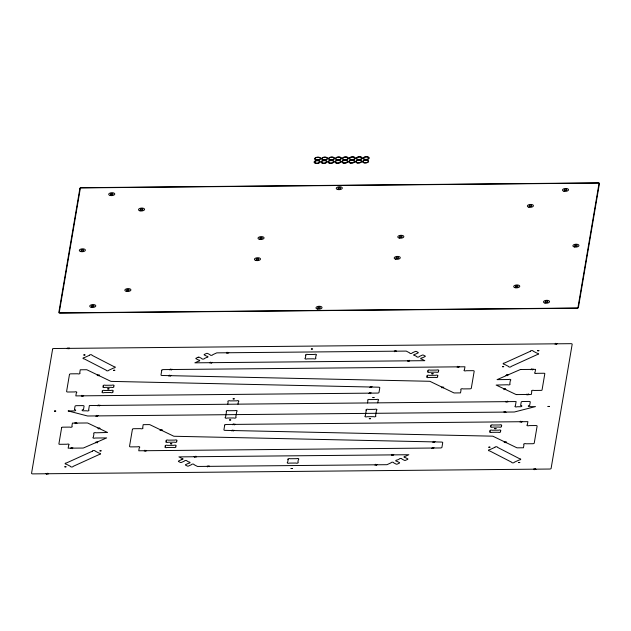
<?xml version="1.0" encoding="UTF-8"?>
<svg xmlns="http://www.w3.org/2000/svg" width="631" height="631" viewBox="0 0 631 631"><rect width="100%" height="100%" fill="white"/><g stroke="black" fill="none" stroke-linecap="round" stroke-linejoin="round"><path stroke-width="0.95" d="M227.752 404.258L228.162 401.797A1.301 0.623 -3.6 0 1 228.312 400.914A1.301 0.623 -3.6 0 1 230.149 400.898L236.696 400.835A1.301 0.623 -3.6 0 1 238.534 400.819A1.301 0.623 -3.6 0 1 238.384 401.702L237.966 404.155M367.526 402.949L367.944 400.488A1.301 0.623 -3.6 0 1 368.094 399.604A1.301 0.623 -3.6 0 1 369.932 399.589L376.47 399.526A1.301 0.623 -3.6 0 1 378.308 399.51A1.301 0.623 -3.6 0 1 378.158 400.393L377.74 402.854M75.207 423.63L76.651 422.525M98.255 428.954L99.698 427.842M46.371 474.299L47.814 473.187M194.451 457.286L195.894 456.174M207.607 466.916L209.05 465.804M394.667 351.743L396.11 350.639M407.823 361.374L409.267 360.269M504.019 389.706L505.463 388.601M506.023 402.199L507.466 401.087M504.248 412.642L505.691 411.538M527.066 395.03L528.51 393.918M534.181 469.732L535.624 468.62M67.17 348.691L69.552 348.067M97.174 375.634L99.548 375.003M226.419 353.076L228.793 352.445M169.66 369.845L172.034 369.214M81.304 396.15L83.686 395.527M209.942 362.983L212.316 362.36M168.651 375.973L171.033 375.342M97.56 405.772L99.935 405.149M95.786 416.223L98.16 415.592M70.491 448.467L72.865 447.836M95.415 442.702L97.789 442.071M159.966 430.445L162.341 429.821M369.758 387.331L372.14 386.708M232.587 424.718L234.969 424.095M457.104 367.147L459.486 366.524M144.239 451.031L146.613 450.4M554.98 344.124L557.362 343.501M368.749 393.46L371.131 392.829M231.585 430.847L233.959 430.224M441.377 387.734L443.751 387.111M505.928 375.484L508.302 374.853M530.852 369.711L533.227 369.088M432.685 442.213L435.067 441.582M391.401 455.196L393.776 454.572M520.031 422.029L522.413 421.398M431.683 448.341L434.057 447.71M374.924 465.102L377.299 464.479M504.169 442.544L506.543 441.921M520.946 369.506L535.561 369.364L535.041 372.448A1.301 0.623 -3.6 0 0 534.891 373.339A1.301 0.623 -3.6 0 0 536.729 373.323L544.025 373.252A0.868 0.418 -3.6 0 1 544.821 373.662L542.053 389.958A0.868 0.418 -3.6 0 1 541.114 390.384L533.818 390.455A1.301 0.623 -3.6 0 0 531.98 390.471A1.301 0.623 -3.6 0 0 531.83 391.354L531.31 394.438L516.686 394.58M394.304 350.899L396.473 351.483M407.46 360.53L409.629 361.113M526.704 394.178L528.873 394.769M503.656 388.862L505.825 389.445M505.66 401.348L507.829 401.939M503.885 411.798L506.054 412.382M533.818 468.888L535.987 469.472M97.892 428.102L100.061 428.694M74.844 422.786L77.014 423.369M194.088 456.442L196.257 457.025M207.244 466.064L209.421 466.656M46.008 473.455L48.177 474.039M555.635 343.272L556.708 344.352M531.507 368.859L532.572 369.94M506.583 374.625L507.647 375.713M520.685 421.169L521.758 422.257M457.759 366.295L458.832 367.384M504.824 441.692L505.896 442.773M442.031 386.882L443.096 387.962M433.339 441.353L434.412 442.441M432.33 447.482L433.402 448.57M370.413 386.48L371.485 387.56M369.403 392.6L370.476 393.689M392.056 454.344L393.121 455.424M375.579 464.25L376.652 465.331M227.065 352.216L228.138 353.305M210.596 362.123L211.661 363.211M233.241 423.866L234.314 424.947M232.232 429.995L233.304 431.076M170.315 368.985L171.387 370.074M169.305 375.114L170.378 376.202M160.621 429.593L161.686 430.673M97.829 374.775L98.893 375.863M67.825 347.839L68.897 348.919M144.885 450.171L145.958 451.26M98.215 404.921L99.28 406.009M81.959 395.298L83.032 396.378M96.44 415.364L97.513 416.452M96.07 441.842L97.135 442.93M71.145 447.608L72.21 448.696M520.922 369.506A1.301 0.623 -3.6 0 0 520.007 369.679L497.078 379.633L508.657 379.531A1.301 0.623 -3.6 0 1 510.495 379.515A1.301 0.623 -3.6 0 1 510.345 380.398L509.761 383.845A1.301 0.623 -3.6 0 1 509.611 384.736A1.301 0.623 -3.6 0 1 507.774 384.752L496.155 385.068L515.811 394.414A1.301 0.623 -3.6 0 0 516.663 394.58M54.424 411.096L55.725 411.057L54.424 411.096M64.843 466.83L66.145 466.79L64.843 466.806M83.813 354.985L85.114 354.953L83.82 354.961M99.95 450.865L101.252 450.826L99.958 450.842M107.704 388.917L109.005 388.877L107.704 388.917M113.612 370.342L114.913 370.31L113.627 370.294M170.63 443.79L171.932 443.759L170.638 443.767M229.534 419.986L230.836 419.954L229.534 419.962M233.115 398.887L234.409 398.847L233.115 398.863M291.072 468.541L292.374 468.502L291.08 468.517M311.351 349.022L312.645 348.99L311.359 348.982M369.309 418.676L370.61 418.645L369.309 418.676M372.889 397.577L374.191 397.546L372.905 397.53M431.785 373.773L433.087 373.741L431.785 373.773M488.812 447.221L490.113 447.19L488.82 447.182M494.712 428.654L496.013 428.615L494.712 428.654M502.473 366.698L503.767 366.666L502.473 366.682M518.603 462.578L519.905 462.547L518.611 462.555M537.58 350.733L538.882 350.702L537.58 350.733M548 406.474L549.301 406.435L548 406.474M52.61 349.148L31.558 473.266A1.301 0.623 -3.6 0 0 32.749 473.881L549.704 469.038A1.301 0.623 -3.6 0 0 551.108 468.399L572.167 344.289A1.301 0.623 -3.6 0 0 570.968 343.674L54.014 348.509A1.301 0.623 -3.6 0 0 52.61 349.148M79.892 188.338L58.833 312.455A1.301 0.623 -3.6 0 0 60.032 313.071L576.986 308.228A1.301 0.623 -3.6 0 0 578.39 307.589L599.442 183.479A1.301 0.623 -3.6 0 0 598.251 182.864L81.296 187.699A1.301 0.623 -3.6 0 0 79.892 188.338M80.326 188.338L59.267 312.448A0.868 0.418 -3.6 0 0 60.063 312.858L577.018 308.023A0.868 0.418 -3.6 0 0 577.957 307.597L599.016 183.479A0.868 0.418 -3.6 0 0 598.22 183.069L81.265 187.912A0.868 0.418 -3.6 0 0 80.326 188.338M69.473 374.475L66.602 391.394A1.301 0.623 -3.6 0 0 67.801 392.009L74.663 391.946A1.301 0.623 -3.6 0 1 76.501 391.93A1.301 0.623 -3.6 0 1 76.351 392.813L75.83 395.897L377.598 393.074A1.301 0.623 -3.6 0 0 379.01 392.435L379.791 387.797A1.301 0.623 -3.6 0 0 378.687 387.189L111.395 381.392A1.301 0.623 -3.6 0 1 110.614 381.227L87.102 369.884A1.301 0.623 -3.6 0 0 86.234 369.727L80.255 369.782L79.735 372.866A1.301 0.623 -3.6 0 1 79.585 373.749A1.301 0.623 -3.6 0 1 77.747 373.773L70.885 373.836A1.301 0.623 -3.6 0 0 69.473 374.475M61.664 427.597L58.896 443.893A0.868 0.418 -3.6 0 0 59.693 444.303L66.996 444.232A1.301 0.623 -3.6 0 1 68.826 444.216A1.301 0.623 -3.6 0 1 68.676 445.1L68.156 448.184L82.779 448.049A1.301 0.623 -3.6 0 0 83.71 447.868L106.639 437.914L95.06 438.024A1.301 0.623 -3.6 0 1 93.222 438.04A1.301 0.623 -3.6 0 1 93.372 437.157L93.956 433.702A1.301 0.623 -3.6 0 1 94.106 432.819A1.301 0.623 -3.6 0 1 95.944 432.803L107.562 432.48L87.906 423.133A1.301 0.623 -3.6 0 0 87.054 422.975L72.407 423.109L71.887 426.193A1.301 0.623 -3.6 0 1 71.737 427.084A1.301 0.623 -3.6 0 1 69.899 427.1L62.603 427.171A0.868 0.418 -3.6 0 0 61.664 427.597M68.243 410.962L87.33 415.932A1.301 0.623 -3.6 0 0 87.914 415.995L514.036 412.004A1.301 0.623 -3.6 0 0 514.636 411.933L535.474 406.593L529.472 406.648A1.301 0.623 -3.6 0 1 528.273 406.033A1.301 0.623 -3.6 0 1 529.677 405.394L530.245 402.065A1.301 0.623 -3.6 0 0 529.054 401.434L522.642 401.497A1.301 0.623 -3.6 0 0 521.206 402.136L520.646 405.473A1.301 0.623 -3.6 0 1 521.837 406.088A1.301 0.623 -3.6 0 1 520.433 406.727L517.073 406.758A1.301 0.623 -3.6 0 1 515.235 406.782A1.301 0.623 -3.6 0 1 515.385 405.891L516.119 401.553L89.373 405.552L88.632 409.89A1.301 0.623 -3.6 0 1 88.482 410.773A1.301 0.623 -3.6 0 1 86.644 410.789L83.292 410.82A1.301 0.623 -3.6 0 1 82.093 410.205A1.301 0.623 -3.6 0 1 83.497 409.566L84.065 406.222A1.301 0.623 -3.6 0 0 82.874 405.615L76.438 405.67A1.301 0.623 -3.6 0 0 75.026 406.309L74.466 409.653A1.301 0.623 -3.6 0 1 75.657 410.268A1.301 0.623 -3.6 0 1 74.253 410.907L68.243 410.962M102.522 391.409L102.474 391.725A1.301 0.623 -3.6 0 0 102.325 392.616A1.301 0.623 -3.6 0 0 104.154 392.6L110.701 392.537A1.301 0.623 -3.6 0 0 112.539 392.521A1.301 0.623 -3.6 0 0 112.689 391.63L112.744 391.315A1.301 0.623 -3.6 0 0 112.894 390.431A1.301 0.623 -3.6 0 0 111.056 390.447L104.509 390.51A1.301 0.623 -3.6 0 0 102.672 390.526A1.301 0.623 -3.6 0 0 102.522 391.409M103.413 386.188L103.358 386.503A1.301 0.623 -3.6 0 0 103.208 387.395A1.301 0.623 -3.6 0 0 105.046 387.371L111.584 387.316A1.301 0.623 -3.6 0 0 113.422 387.292A1.301 0.623 -3.6 0 0 113.572 386.409L113.627 386.093A1.301 0.623 -3.6 0 0 113.777 385.21A1.301 0.623 -3.6 0 0 111.939 385.225L105.401 385.289A1.301 0.623 -3.6 0 0 103.563 385.304A1.301 0.623 -3.6 0 0 103.413 386.188M132.407 429.348L129.536 446.275A1.301 0.623 -3.6 0 0 130.727 446.89L137.282 446.827A0.868 0.418 -3.6 0 0 137.787 446.748A1.301 0.623 -3.6 0 1 139.498 446.851A1.301 0.623 -3.6 0 1 139.277 447.695L138.757 450.779L440.533 447.955A1.301 0.623 -3.6 0 0 441.937 447.316L442.717 442.678A1.301 0.623 -3.6 0 0 441.613 442.063L174.322 436.266A1.301 0.623 -3.6 0 1 173.549 436.108L150.028 424.766A1.301 0.623 -3.6 0 0 149.168 424.6L143.19 424.663L142.661 427.747A1.301 0.623 -3.6 0 1 142.511 428.63A1.301 0.623 -3.6 0 1 140.674 428.646L133.811 428.709A1.301 0.623 -3.6 0 0 132.407 429.348M161.781 370.239L161 374.877A1.301 0.623 -3.6 0 0 162.104 375.492L429.395 381.282A1.301 0.623 -3.6 0 1 430.176 381.447L453.689 392.79A1.301 0.623 -3.6 0 0 454.557 392.947L460.535 392.892L461.056 389.808A1.301 0.623 -3.6 0 1 461.206 388.925A1.301 0.623 -3.6 0 1 463.044 388.909L469.906 388.838A1.301 0.623 -3.6 0 0 471.31 388.199L474.181 371.28A1.301 0.623 -3.6 0 0 472.99 370.665L466.128 370.728A1.301 0.623 -3.6 0 1 464.29 370.744A1.301 0.623 -3.6 0 1 464.44 369.861L464.96 366.777L163.192 369.6A1.301 0.623 -3.6 0 0 161.781 370.239M165.456 446.291L165.401 446.606A1.301 0.623 -3.6 0 0 165.251 447.489A1.301 0.623 -3.6 0 0 167.089 447.474L173.628 447.411A1.301 0.623 -3.6 0 0 175.465 447.395A1.301 0.623 -3.6 0 0 175.615 446.511L175.67 446.196A1.301 0.623 -3.6 0 0 175.82 445.305A1.301 0.623 -3.6 0 0 173.982 445.328L167.444 445.383A1.301 0.623 -3.6 0 0 165.606 445.407A1.301 0.623 -3.6 0 0 165.456 446.291M166.339 441.069L166.284 441.385A1.301 0.623 -3.6 0 0 166.134 442.268A1.301 0.623 -3.6 0 0 167.972 442.252L174.519 442.189A1.301 0.623 -3.6 0 0 176.357 442.173A1.301 0.623 -3.6 0 0 176.506 441.29L176.554 440.974A1.301 0.623 -3.6 0 0 176.704 440.083A1.301 0.623 -3.6 0 0 174.874 440.099L168.327 440.162A1.301 0.623 -3.6 0 0 166.489 440.178A1.301 0.623 -3.6 0 0 166.339 441.069M226.497 411.617L225.559 417.162A1.301 0.623 -3.6 0 0 225.409 418.045A1.301 0.623 -3.6 0 0 227.247 418.03L233.785 417.967A1.301 0.623 -3.6 0 0 235.623 417.951A1.301 0.623 -3.6 0 0 235.773 417.059L236.72 411.522A1.301 0.623 -3.6 0 0 236.87 410.639A1.301 0.623 -3.6 0 0 235.032 410.655L228.485 410.718A1.301 0.623 -3.6 0 0 226.647 410.734A1.301 0.623 -3.6 0 0 226.497 411.617M224.715 425.12L223.926 429.75A1.301 0.623 -3.6 0 0 225.038 430.366L492.322 436.163A1.301 0.623 -3.6 0 1 493.103 436.321L516.623 447.663A1.301 0.623 -3.6 0 0 517.483 447.829L523.462 447.773L523.982 444.689A1.301 0.623 -3.6 0 1 524.132 443.798A1.301 0.623 -3.6 0 1 525.97 443.782L532.84 443.719A1.301 0.623 -3.6 0 0 534.244 443.08L537.115 426.154A1.301 0.623 -3.6 0 0 535.924 425.539L529.054 425.602A1.301 0.623 -3.6 0 1 527.216 425.625A1.301 0.623 -3.6 0 1 527.366 424.734L527.895 421.65L226.119 424.474A1.301 0.623 -3.6 0 0 224.715 425.12M288.13 459.644L287.689 462.231A1.301 0.623 -3.6 0 0 287.539 463.115A1.301 0.623 -3.6 0 0 289.377 463.099L295.923 463.036A1.301 0.623 -3.6 0 0 297.761 463.02A1.301 0.623 -3.6 0 0 297.911 462.137L298.345 459.542A1.301 0.623 -3.6 0 0 298.495 458.658A1.301 0.623 -3.6 0 0 296.657 458.674L290.118 458.737A1.301 0.623 -3.6 0 0 288.28 458.753A1.301 0.623 -3.6 0 0 288.13 459.644M305.814 355.419L305.372 358.006A1.301 0.623 -3.6 0 0 305.223 358.897A1.301 0.623 -3.6 0 0 307.06 358.873L313.599 358.818A1.301 0.623 -3.6 0 0 315.437 358.802A1.301 0.623 -3.6 0 0 315.587 357.911L316.028 355.324A1.301 0.623 -3.6 0 0 316.178 354.441A1.301 0.623 -3.6 0 0 314.341 354.456L307.794 354.512A1.301 0.623 -3.6 0 0 305.964 354.535A1.301 0.623 -3.6 0 0 305.814 355.419M366.272 410.308L365.333 415.853A1.301 0.623 -3.6 0 0 365.183 416.736A1.301 0.623 -3.6 0 0 367.021 416.72L373.568 416.657A1.301 0.623 -3.6 0 0 375.406 416.641A1.301 0.623 -3.6 0 0 375.555 415.758L376.494 410.213A1.301 0.623 -3.6 0 0 376.644 409.33A1.301 0.623 -3.6 0 0 374.806 409.345L368.259 409.409A1.301 0.623 -3.6 0 0 366.43 409.424A1.301 0.623 -3.6 0 0 366.272 410.308M427.219 376.265L427.163 376.581A1.301 0.623 -3.6 0 0 427.013 377.472A1.301 0.623 -3.6 0 0 428.851 377.448L435.39 377.393A1.301 0.623 -3.6 0 0 437.228 377.37A1.301 0.623 -3.6 0 0 437.378 376.486L437.433 376.171A1.301 0.623 -3.6 0 0 437.583 375.287A1.301 0.623 -3.6 0 0 435.745 375.303L429.198 375.358A1.301 0.623 -3.6 0 0 427.368 375.382A1.301 0.623 -3.6 0 0 427.219 376.265M428.102 371.044L428.047 371.359A1.301 0.623 -3.6 0 0 427.897 372.243A1.301 0.623 -3.6 0 0 429.735 372.227L436.281 372.164A1.301 0.623 -3.6 0 0 438.111 372.148A1.301 0.623 -3.6 0 0 438.269 371.265L438.316 370.949A1.301 0.623 -3.6 0 0 438.466 370.058A1.301 0.623 -3.6 0 0 436.636 370.074L430.09 370.137A1.301 0.623 -3.6 0 0 428.252 370.152A1.301 0.623 -3.6 0 0 428.102 371.044M490.145 431.147L490.09 431.462A1.301 0.623 -3.6 0 0 489.94 432.345A1.301 0.623 -3.6 0 0 491.778 432.33L498.316 432.267A1.301 0.623 -3.6 0 0 500.154 432.251A1.301 0.623 -3.6 0 0 500.304 431.367L500.359 431.044A1.301 0.623 -3.6 0 0 500.509 430.161A1.301 0.623 -3.6 0 0 498.671 430.176L492.133 430.239A1.301 0.623 -3.6 0 0 490.295 430.255A1.301 0.623 -3.6 0 0 490.145 431.147M491.028 425.917L490.973 426.233A1.301 0.623 -3.6 0 0 490.823 427.124A1.301 0.623 -3.6 0 0 492.661 427.108L499.208 427.045A1.301 0.623 -3.6 0 0 501.046 427.029A1.301 0.623 -3.6 0 0 501.195 426.138L501.251 425.822A1.301 0.623 -3.6 0 0 501.4 424.939A1.301 0.623 -3.6 0 0 499.563 424.955L493.016 425.018A1.301 0.623 -3.6 0 0 491.178 425.034A1.301 0.623 -3.6 0 0 491.028 425.917M89.405 355.324L84.404 357.596A1.301 0.623 -3.6 0 0 82.992 358.234A1.301 0.623 -3.6 0 0 84.191 358.85L106.26 370.223A1.301 0.623 -3.6 0 0 107.451 370.839A1.301 0.623 -3.6 0 0 108.855 370.2L113.864 367.928A1.301 0.623 -3.6 0 0 115.268 367.289A1.301 0.623 -3.6 0 0 114.077 366.674L92.008 355.3A1.301 0.623 -3.6 0 0 90.809 354.685A1.301 0.623 -3.6 0 0 89.405 355.324M198.134 357.249L196.146 358.156A0.868 0.418 -3.6 0 0 196.044 358.747L198.505 360.017A1.301 0.623 -3.6 0 1 199.696 360.632A1.301 0.623 -3.6 0 1 198.292 361.271L194.876 362.825L424.797 360.672L421.902 359.173A1.301 0.623 -3.6 0 1 420.703 358.558A1.301 0.623 -3.6 0 1 422.115 357.919L425.01 356.602A0.868 0.418 -3.6 0 0 425.113 356.01L423.425 355.143A0.868 0.418 -3.6 0 0 422.202 355.15L419.299 356.476A1.301 0.623 -3.6 0 1 417.896 357.114A1.301 0.623 -3.6 0 1 416.705 356.499L414.875 355.553A1.301 0.623 -3.6 0 1 413.676 354.938A1.301 0.623 -3.6 0 1 415.088 354.299L417.982 352.981A0.868 0.418 -3.6 0 0 418.085 352.39L416.397 351.522A0.868 0.418 -3.6 0 0 415.174 351.53L412.272 352.847A1.301 0.623 -3.6 0 1 410.868 353.486A1.301 0.623 -3.6 0 1 409.677 352.871L406.214 351.088L216.772 352.863L212.694 354.717A1.301 0.623 -3.6 0 1 211.29 355.356A1.301 0.623 -3.6 0 1 210.099 354.74L207.638 353.47A0.868 0.418 -3.6 0 0 206.416 353.486L204.428 354.393A0.868 0.418 -3.6 0 0 204.326 354.977L206.787 356.247A1.301 0.623 -3.6 0 1 207.978 356.862A1.301 0.623 -3.6 0 1 206.574 357.501L204.412 358.487A1.301 0.623 -3.6 0 1 203.008 359.126A1.301 0.623 -3.6 0 1 201.817 358.511L199.357 357.241A0.868 0.418 -3.6 0 0 198.134 357.249M92.536 451.118L66.531 462.941A1.301 0.623 -3.6 0 0 65.127 463.58A1.301 0.623 -3.6 0 0 66.318 464.195L70.562 466.388A1.301 0.623 -3.6 0 0 71.76 467.003A1.301 0.623 -3.6 0 0 73.164 466.364L99.17 454.533A1.301 0.623 -3.6 0 0 100.574 453.894A1.301 0.623 -3.6 0 0 99.382 453.279L95.131 451.094A1.301 0.623 -3.6 0 0 93.94 450.479A1.301 0.623 -3.6 0 0 92.536 451.118M181.61 459.628L178.707 460.953A0.868 0.418 -3.6 0 0 178.605 461.545L180.292 462.413A0.868 0.418 -3.6 0 0 181.515 462.397L184.418 461.08A1.301 0.623 -3.6 0 1 185.822 460.441A1.301 0.623 -3.6 0 1 187.013 461.056L188.843 462.002A1.301 0.623 -3.6 0 1 190.041 462.618A1.301 0.623 -3.6 0 1 188.63 463.257L185.735 464.574A0.868 0.418 -3.6 0 0 185.632 465.165L187.32 466.033A0.868 0.418 -3.6 0 0 188.543 466.025L191.445 464.7A1.301 0.623 -3.6 0 1 192.849 464.061A1.301 0.623 -3.6 0 1 194.04 464.676L197.503 466.459L386.945 464.692L391.023 462.831A1.301 0.623 -3.6 0 1 392.427 462.192A1.301 0.623 -3.6 0 1 393.618 462.807L396.079 464.077A0.868 0.418 -3.6 0 0 397.309 464.069L399.289 463.162A0.868 0.418 -3.6 0 0 399.391 462.57L396.931 461.3A1.301 0.623 -3.6 0 1 395.74 460.685A1.301 0.623 -3.6 0 1 397.144 460.046L399.305 459.068A1.301 0.623 -3.6 0 1 400.709 458.429A1.301 0.623 -3.6 0 1 401.9 459.045L404.361 460.315A0.868 0.418 -3.6 0 0 405.583 460.299L407.571 459.4A0.868 0.418 -3.6 0 0 407.673 458.808L405.212 457.538A1.301 0.623 -3.6 0 1 404.021 456.923A1.301 0.623 -3.6 0 1 405.425 456.284L408.841 454.73L178.92 456.883L181.823 458.374A1.301 0.623 -3.6 0 1 183.014 458.989A1.301 0.623 -3.6 0 1 181.61 459.628M530.553 351.191L504.548 363.014A1.301 0.623 -3.6 0 0 503.144 363.653A1.301 0.623 -3.6 0 0 504.335 364.268L508.586 366.461A1.301 0.623 -3.6 0 0 509.777 367.076A1.301 0.623 -3.6 0 0 511.181 366.437L537.186 354.614A1.301 0.623 -3.6 0 0 538.598 353.975A1.301 0.623 -3.6 0 0 537.399 353.36L533.156 351.167A1.301 0.623 -3.6 0 0 531.965 350.552A1.301 0.623 -3.6 0 0 530.553 351.191M494.862 447.347L489.861 449.627A1.301 0.623 -3.6 0 0 488.449 450.266A1.301 0.623 -3.6 0 0 489.648 450.881L511.717 462.255A1.301 0.623 -3.6 0 0 512.908 462.87A1.301 0.623 -3.6 0 0 514.312 462.231L519.321 459.952A1.301 0.623 -3.6 0 0 520.725 459.313A1.301 0.623 -3.6 0 0 519.534 458.698L497.465 447.324A1.301 0.623 -3.6 0 0 496.266 446.709A1.301 0.623 -3.6 0 0 494.862 447.347M364.268 162.648A2.611 1.246 -3.6 0 0 368.204 161.394A2.611 1.246 -3.6 0 0 364.316 160.479A2.611 1.246 -3.6 0 0 364.268 162.648M364.048 162.837A3.045 1.451 -3.6 0 0 368.638 161.37A3.045 1.451 -3.6 0 0 364.103 160.313A3.045 1.451 -3.6 0 0 364.048 162.837M357.343 162.711A2.611 1.246 -3.6 0 0 361.279 161.457A2.611 1.246 -3.6 0 0 357.391 160.55A2.611 1.246 -3.6 0 0 357.343 162.711M357.122 162.901A3.045 1.451 -3.6 0 0 361.713 161.441A3.045 1.451 -3.6 0 0 357.178 160.377A3.045 1.451 -3.6 0 0 357.122 162.901M350.418 162.774A2.611 1.246 -3.6 0 0 354.346 161.52A2.611 1.246 -3.6 0 0 350.465 160.613A2.611 1.246 -3.6 0 0 350.418 162.774M350.197 162.964A3.045 1.451 -3.6 0 0 354.78 161.504A3.045 1.451 -3.6 0 0 350.252 160.44A3.045 1.451 -3.6 0 0 350.197 162.964M343.493 162.837A2.611 1.246 -3.6 0 0 347.421 161.591A2.611 1.246 -3.6 0 0 343.532 160.676A2.611 1.246 -3.6 0 0 343.493 162.837M343.264 163.027A3.045 1.451 -3.6 0 0 347.855 161.568A3.045 1.451 -3.6 0 0 343.319 160.503A3.045 1.451 -3.6 0 0 343.264 163.027M336.56 162.901A2.611 1.246 -3.6 0 0 340.495 161.654A2.611 1.246 -3.6 0 0 336.607 160.739A2.611 1.246 -3.6 0 0 336.56 162.901M336.339 163.098A3.045 1.451 -3.6 0 0 340.929 161.631A3.045 1.451 -3.6 0 0 336.394 160.574A3.045 1.451 -3.6 0 0 336.339 163.098M329.634 162.972A2.611 1.246 -3.6 0 0 333.57 161.717A2.611 1.246 -3.6 0 0 329.682 160.802A2.611 1.246 -3.6 0 0 329.634 162.972M329.414 163.161A3.045 1.451 -3.6 0 0 334.004 161.702A3.045 1.451 -3.6 0 0 329.469 160.637A3.045 1.451 -3.6 0 0 329.414 163.161M322.709 163.035A2.611 1.246 -3.6 0 0 326.637 161.781A2.611 1.246 -3.6 0 0 322.756 160.873A2.611 1.246 -3.6 0 0 322.709 163.035M322.488 163.224A3.045 1.451 -3.6 0 0 327.071 161.765A3.045 1.451 -3.6 0 0 322.544 160.7A3.045 1.451 -3.6 0 0 322.488 163.224M315.776 163.098A2.611 1.246 -3.6 0 0 319.712 161.844A2.611 1.246 -3.6 0 0 315.823 160.937A2.611 1.246 -3.6 0 0 315.776 163.098M315.555 163.287A3.045 1.451 -3.6 0 0 320.146 161.828A3.045 1.451 -3.6 0 0 315.61 160.763A3.045 1.451 -3.6 0 0 315.555 163.287M364.836 159.304A2.611 1.246 -3.6 0 0 368.772 158.05A2.611 1.246 -3.6 0 0 364.884 157.143A2.611 1.246 -3.6 0 0 364.836 159.304M364.615 159.493A3.045 1.451 -3.6 0 0 369.206 158.034A3.045 1.451 -3.6 0 0 364.671 156.969A3.045 1.451 -3.6 0 0 364.615 159.493M357.911 159.367A2.611 1.246 -3.6 0 0 361.847 158.113A2.611 1.246 -3.6 0 0 357.958 157.206A2.611 1.246 -3.6 0 0 357.911 159.367M357.69 159.556A3.045 1.451 -3.6 0 0 362.281 158.097A3.045 1.451 -3.6 0 0 357.745 157.032A3.045 1.451 -3.6 0 0 357.69 159.556M350.986 159.43A2.611 1.246 -3.6 0 0 354.914 158.176A2.611 1.246 -3.6 0 0 351.033 157.269A2.611 1.246 -3.6 0 0 350.986 159.43M350.765 159.619A3.045 1.451 -3.6 0 0 355.348 158.16A3.045 1.451 -3.6 0 0 350.82 157.095A3.045 1.451 -3.6 0 0 350.765 159.619M344.053 159.493A2.611 1.246 -3.6 0 0 347.989 158.247A2.611 1.246 -3.6 0 0 344.1 157.332A2.611 1.246 -3.6 0 0 344.053 159.493M343.832 159.682A3.045 1.451 -3.6 0 0 348.422 158.223A3.045 1.451 -3.6 0 0 343.887 157.166A3.045 1.451 -3.6 0 0 343.832 159.682M337.128 159.564A2.611 1.246 -3.6 0 0 341.063 158.31A2.611 1.246 -3.6 0 0 337.175 157.395A2.611 1.246 -3.6 0 0 337.128 159.564M336.907 159.753A3.045 1.451 -3.6 0 0 341.497 158.286A3.045 1.451 -3.6 0 0 336.962 157.229A3.045 1.451 -3.6 0 0 336.907 159.753M330.202 159.627A2.611 1.246 -3.6 0 0 334.13 158.373A2.611 1.246 -3.6 0 0 330.25 157.466A2.611 1.246 -3.6 0 0 330.202 159.627M329.981 159.817A3.045 1.451 -3.6 0 0 334.572 158.357A3.045 1.451 -3.6 0 0 330.037 157.293A3.045 1.451 -3.6 0 0 329.981 159.817M323.277 159.69A2.611 1.246 -3.6 0 0 327.205 158.436A2.611 1.246 -3.6 0 0 323.317 157.529A2.611 1.246 -3.6 0 0 323.277 159.69M323.056 159.88A3.045 1.451 -3.6 0 0 327.639 158.42A3.045 1.451 -3.6 0 0 323.104 157.356A3.045 1.451 -3.6 0 0 323.056 159.88M316.123 159.943A3.045 1.451 -3.6 0 0 320.714 158.484A3.045 1.451 -3.6 0 0 316.178 157.419A3.045 1.451 -3.6 0 0 316.123 159.943M316.344 159.753A2.611 1.246 -3.6 0 0 320.28 158.507A2.611 1.246 -3.6 0 0 316.391 157.592A2.611 1.246 -3.6 0 0 316.344 159.753M338.618 188.779A1.301 0.623 -3.6 0 0 340.582 188.148A1.301 0.623 -3.6 0 0 338.642 187.691A1.301 0.623 -3.6 0 0 338.618 188.779M337.735 189.537A3.045 1.451 -3.6 0 0 342.317 188.077A3.045 1.451 -3.6 0 0 337.782 187.013A3.045 1.451 -3.6 0 0 337.735 189.537M318.339 308.291A1.301 0.623 -3.6 0 0 320.303 307.668A1.301 0.623 -3.6 0 0 318.363 307.21A1.301 0.623 -3.6 0 0 318.339 308.291M317.456 309.048A3.045 1.451 -3.6 0 0 322.047 307.589A3.045 1.451 -3.6 0 0 317.511 306.524A3.045 1.451 -3.6 0 0 317.456 309.048M400.157 237.327A1.301 0.623 -3.6 0 0 402.121 236.704A1.301 0.623 -3.6 0 0 400.18 236.246A1.301 0.623 -3.6 0 0 400.157 237.327M260.382 238.636A1.301 0.623 -3.6 0 0 262.346 238.013A1.301 0.623 -3.6 0 0 260.406 237.556A1.301 0.623 -3.6 0 0 260.382 238.636M575.267 246.224A1.301 0.623 -3.6 0 0 577.231 245.601A1.301 0.623 -3.6 0 0 575.291 245.143A1.301 0.623 -3.6 0 0 575.267 246.224M81.691 250.846A1.301 0.623 -3.6 0 0 83.655 250.215A1.301 0.623 -3.6 0 0 81.714 249.766A1.301 0.623 -3.6 0 0 81.691 250.846M396.576 258.434A1.301 0.623 -3.6 0 0 398.54 257.803A1.301 0.623 -3.6 0 0 396.599 257.353A1.301 0.623 -3.6 0 0 396.576 258.434M256.801 259.743A1.301 0.623 -3.6 0 0 258.765 259.112A1.301 0.623 -3.6 0 0 256.825 258.655A1.301 0.623 -3.6 0 0 256.801 259.743M92.11 306.579A1.301 0.623 -3.6 0 0 94.074 305.956A1.301 0.623 -3.6 0 0 92.134 305.499A1.301 0.623 -3.6 0 0 92.11 306.579M545.87 302.336A1.301 0.623 -3.6 0 0 547.842 301.705A1.301 0.623 -3.6 0 0 545.894 301.247A1.301 0.623 -3.6 0 0 545.87 302.336M516.079 286.979A1.301 0.623 -3.6 0 0 518.043 286.348A1.301 0.623 -3.6 0 0 516.103 285.89A1.301 0.623 -3.6 0 0 516.079 286.979M564.848 190.491A1.301 0.623 -3.6 0 0 566.812 189.86A1.301 0.623 -3.6 0 0 564.871 189.403A1.301 0.623 -3.6 0 0 564.848 190.491M111.08 194.734A1.301 0.623 -3.6 0 0 113.052 194.111A1.301 0.623 -3.6 0 0 111.103 193.654A1.301 0.623 -3.6 0 0 111.08 194.734M127.217 290.615A1.301 0.623 -3.6 0 0 129.181 289.992A1.301 0.623 -3.6 0 0 127.241 289.534A1.301 0.623 -3.6 0 0 127.217 290.615M140.879 210.091A1.301 0.623 -3.6 0 0 142.843 209.468A1.301 0.623 -3.6 0 0 140.902 209.011A1.301 0.623 -3.6 0 0 140.879 210.091M529.74 206.455A1.301 0.623 -3.6 0 0 531.704 205.824A1.301 0.623 -3.6 0 0 529.764 205.375A1.301 0.623 -3.6 0 0 529.74 206.455M563.964 191.248A3.045 1.451 -3.6 0 0 568.547 189.789A3.045 1.451 -3.6 0 0 564.019 188.724A3.045 1.451 -3.6 0 0 563.964 191.248M528.857 207.213A3.045 1.451 -3.6 0 0 533.44 205.753A3.045 1.451 -3.6 0 0 528.904 204.689A3.045 1.451 -3.6 0 0 528.857 207.213M574.384 246.981A3.045 1.451 -3.6 0 0 578.966 245.522A3.045 1.451 -3.6 0 0 574.439 244.457A3.045 1.451 -3.6 0 0 574.384 246.981M399.273 238.084A3.045 1.451 -3.6 0 0 403.864 236.625A3.045 1.451 -3.6 0 0 399.328 235.56A3.045 1.451 -3.6 0 0 399.273 238.084M395.692 259.191A3.045 1.451 -3.6 0 0 400.283 257.732A3.045 1.451 -3.6 0 0 395.747 256.667A3.045 1.451 -3.6 0 0 395.692 259.191M259.499 239.394A3.045 1.451 -3.6 0 0 264.081 237.934A3.045 1.451 -3.6 0 0 259.546 236.87A3.045 1.451 -3.6 0 0 259.499 239.394M255.918 260.5A3.045 1.451 -3.6 0 0 260.5 259.041A3.045 1.451 -3.6 0 0 255.965 257.976A3.045 1.451 -3.6 0 0 255.918 260.5M80.807 251.603A3.045 1.451 -3.6 0 0 85.39 250.144A3.045 1.451 -3.6 0 0 80.863 249.079A3.045 1.451 -3.6 0 0 80.807 251.603M126.334 291.372A3.045 1.451 -3.6 0 0 130.925 289.913A3.045 1.451 -3.6 0 0 126.389 288.848A3.045 1.451 -3.6 0 0 126.334 291.372M91.227 307.336A3.045 1.451 -3.6 0 0 95.809 305.877A3.045 1.451 -3.6 0 0 91.282 304.812A3.045 1.451 -3.6 0 0 91.227 307.336M544.987 303.093A3.045 1.451 -3.6 0 0 549.577 301.634A3.045 1.451 -3.6 0 0 545.042 300.569A3.045 1.451 -3.6 0 0 544.987 303.093M515.196 287.736A3.045 1.451 -3.6 0 0 519.778 286.277A3.045 1.451 -3.6 0 0 515.243 285.212A3.045 1.451 -3.6 0 0 515.196 287.736M110.196 195.492A3.045 1.451 -3.6 0 0 114.787 194.032A3.045 1.451 -3.6 0 0 110.251 192.968A3.045 1.451 -3.6 0 0 110.196 195.492M139.995 210.849A3.045 1.451 -3.6 0 0 144.586 209.389A3.045 1.451 -3.6 0 0 140.05 208.325A3.045 1.451 -3.6 0 0 139.995 210.849"/></g></svg>
